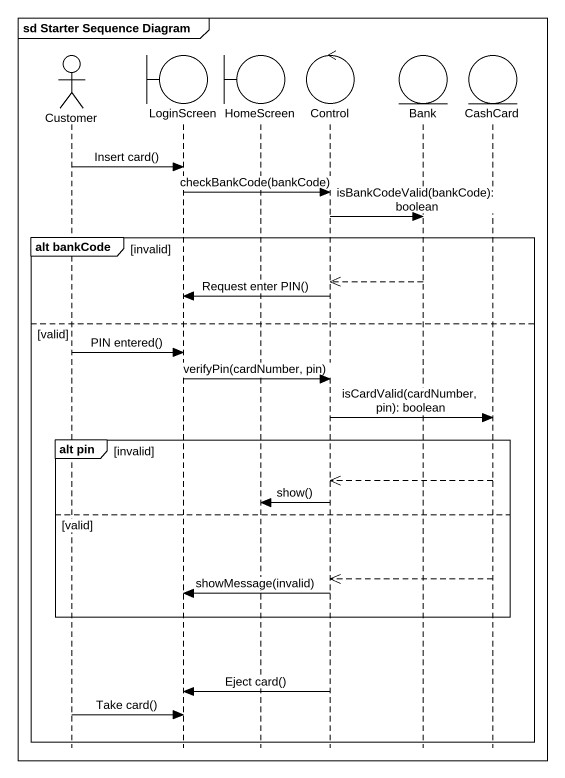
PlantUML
@startuml
mainframe sd Starter Sequence Diagram
hide footbox
actor Customer
boundary LoginScreen
boundary HomeScreen
control "Control" as Control_
entity Bank
entity CashCard

Customer -> LoginScreen : Insert card()
LoginScreen -> Control_ : checkBankCode(bankCode)
Control_ -> Bank : isBankCodeValid(bankCode): boolean
group alt bankCode [invalid]
  Bank -->> Control_
  Control_ -> LoginScreen : Request enter PIN()
else valid
  Customer -> LoginScreen : PIN entered()
  LoginScreen -> Control_ : verifyPin(cardNumber, pin)
  Control_ -> CashCard : isCardValid(cardNumber, pin): boolean
  group alt pin [invalid]
    CashCard -->> Control_
    Control_ -> HomeScreen : show()
  else valid
    CashCard -->> Control_
    Control_ -> LoginScreen : showMessage(invalid)
  end
  Control_ -> LoginScreen : Eject card()
  Customer -> LoginScreen : Take card()
end
@enduml
